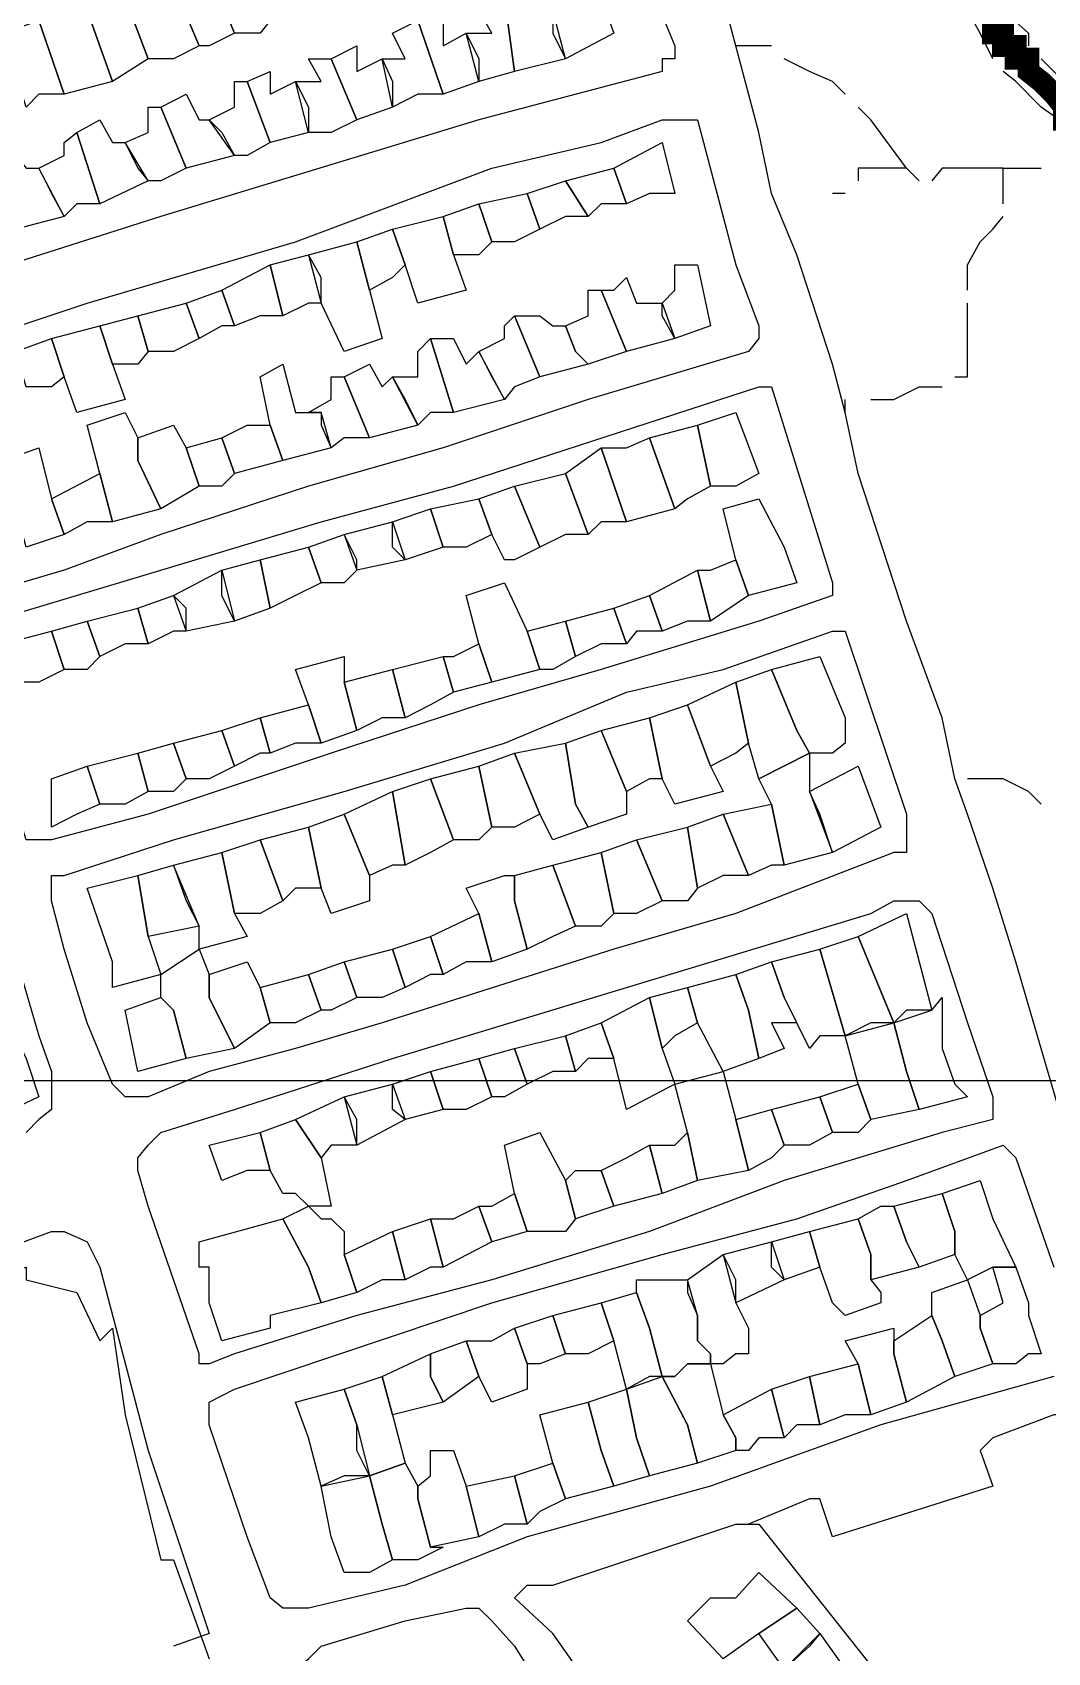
# Model space of a CAD drawing. Header units: millimetres. Extents: x -3588 to 75209, y -3737 to 38254.
# Drawn here: x 28072.5 to 28185.2, y 5908.6 to 6088.4 of the extents above; entities that cross this region are included whole.
import ezdxf

# ---------------------------------------------------------------- set-up
doc = ezdxf.new("R2010")
doc.units = ezdxf.units.MM
doc.layers.add('P', color=253, linetype='Continuous')

msp = doc.modelspace()

# ---------------------------------------------------------------- linework, layer by layer
msp.add_lwpolyline([(27993.054, 5972.044), (29582.265, 5972.044), (29582.265, 5157.048), (27993.054, 5157.048)], close=True)
at = {"layer": 'P'}
for points in [[(28150.577, 6086.843), (28149.169, 6092.204), (28145.216, 6100.398), (28138.43, 6111.12), (28135.614, 6116.77)], [(28054.315, 6058.324), (28052.907, 6058.324), (28048.954, 6070.471), (28046.137, 6084.01), (28047.545, 6085.435), (28052.907, 6086.843), (28073.231, 6093.612), (28100.326, 6101.806), (28122.059, 6108.576), (28131.661, 6111.12), (28132.797, 6111.12), (28134.205, 6109.984), (28143.808, 6086.843), (28143.808, 6085.435), (28142.383, 6085.435), (28142.383, 6084.01), (28122.059, 6078.649), (28086.786, 6067.926), (28061.084, 6059.749), (28054.315, 6058.324)], [(28097.781, 6088.251), (28094.964, 6088.251), (28092.148, 6095.021), (28097.781, 6096.445), (28098.917, 6089.659), (28097.781, 6088.251)], [(28134.205, 6093.612), (28135.614, 6092.204), (28137.022, 6088.251), (28131.661, 6085.435), (28130.253, 6090.796), (28128.844, 6096.445), (28131.661, 6096.445), (28131.661, 6093.612), (28134.205, 6095.021), (28134.205, 6093.612)], [(28176.263, 6096.445), (28180.216, 6090.796), (28183.033, 6088.251), (28183.033, 6086.843)], [(28092.148, 6086.843), (28091.011, 6086.843), (28088.195, 6093.612), (28092.148, 6095.021), (28094.964, 6088.251), (28092.148, 6086.843)], [(28179.08, 6085.435), (28177.672, 6088.251), (28176.263, 6090.796), (28173.447, 6095.021)], [(28088.195, 6085.435), (28085.362, 6085.435), (28082.834, 6092.204), (28088.195, 6093.612), (28091.011, 6086.843), (28088.195, 6085.435)], [(28076.048, 6089.659), (28078.593, 6090.796), (28081.409, 6082.89), (28076.048, 6081.482), (28073.231, 6089.659), (28076.048, 6089.659)], [(28081.409, 6090.796), (28082.834, 6092.204), (28085.362, 6085.435), (28081.409, 6082.89), (28078.593, 6090.796), (28081.409, 6090.796)], [(28122.059, 6088.251), (28123.483, 6088.251), (28122.059, 6090.796), (28124.891, 6092.204), (28126.012, 6084.01), (28122.059, 6082.89), (28120.65, 6088.251), (28122.059, 6088.251)], [(28130.253, 6088.251), (28131.661, 6085.435), (28126.012, 6084.01), (28124.891, 6092.204), (28127.436, 6092.204), (28127.436, 6089.659), (28130.253, 6090.796), (28130.253, 6088.251)], [(28073.231, 6081.482), (28071.823, 6080.073), (28069.278, 6088.251), (28073.231, 6089.659), (28076.048, 6081.482), (28073.231, 6081.482)], [(28115.289, 6081.482), (28112.472, 6080.073), (28111.336, 6085.435), (28113.881, 6085.435), (28112.472, 6088.251), (28115.289, 6089.659), (28118.106, 6081.482), (28115.289, 6081.482)], [(28122.059, 6085.435), (28122.059, 6082.89), (28118.106, 6081.482), (28115.289, 6089.659), (28118.106, 6089.659), (28118.106, 6086.843), (28120.65, 6088.251), (28122.059, 6085.435)], [(28105.687, 6077.241), (28103.158, 6077.241), (28101.734, 6082.89), (28104.567, 6082.89), (28103.158, 6085.435), (28105.687, 6085.435), (28108.519, 6078.649), (28105.687, 6077.241)], [(28112.472, 6082.89), (28112.472, 6080.073), (28108.519, 6078.649), (28105.687, 6085.435), (28108.519, 6086.843), (28108.519, 6084.01), (28111.336, 6085.435), (28112.472, 6082.89)], [(28162.708, 6046.193), (28161.3, 6051.555), (28157.347, 6063.685), (28154.53, 6070.471), (28153.122, 6077.241), (28150.577, 6086.843)], [(28154.53, 6086.843), (28153.122, 6086.843), (28150.577, 6086.843)], [(28162.708, 6081.482), (28161.3, 6082.89), (28158.755, 6084.01), (28155.938, 6085.435)], [(28184.457, 6085.435), (28185.865, 6084.01), (28188.41, 6081.482), (28192.635, 6078.649)], [(28103.158, 6080.073), (28103.158, 6077.241), (28098.917, 6076.12), (28096.373, 6082.89), (28098.917, 6084.01), (28098.917, 6081.482), (28101.734, 6082.89), (28103.158, 6080.073)], [(28188.41, 6077.241), (28184.457, 6080.073), (28181.624, 6082.89), (28180.216, 6084.01)], [(28096.373, 6074.696), (28094.964, 6074.696), (28092.148, 6078.649), (28094.964, 6080.073), (28094.964, 6082.89), (28096.373, 6082.89), (28098.917, 6076.12), (28096.373, 6074.696)], [(28086.786, 6071.879), (28085.362, 6071.879), (28082.834, 6076.12), (28085.362, 6077.241), (28085.362, 6080.073), (28086.786, 6080.073), (28089.603, 6073.288), (28086.786, 6071.879)], [(28093.556, 6077.241), (28094.964, 6074.696), (28089.603, 6073.288), (28086.786, 6080.073), (28089.603, 6081.482), (28091.011, 6078.649), (28092.148, 6078.649), (28093.556, 6077.241)], [(28169.494, 6073.288), (28165.541, 6078.649), (28164.132, 6080.073)], [(28062.509, 6052.963), (28078.593, 6058.324), (28101.734, 6065.11), (28123.483, 6073.288), (28135.614, 6076.12), (28142.383, 6078.649), (28143.808, 6078.649), (28145.216, 6078.649), (28146.336, 6078.649), (28150.577, 6062.565), (28153.122, 6055.796), (28153.122, 6054.371), (28151.986, 6052.963), (28134.205, 6047.602), (28118.106, 6042.24), (28103.158, 6037.999), (28086.786, 6032.638), (28076.048, 6028.685), (28066.462, 6025.869)], [(28084.242, 6073.288), (28085.362, 6071.879), (28080.001, 6069.335), (28077.456, 6077.241), (28080.001, 6078.649), (28081.409, 6076.12), (28082.834, 6076.12), (28084.242, 6073.288)], [(28077.456, 6069.335), (28076.048, 6067.926), (28073.231, 6073.288), (28076.048, 6074.696), (28076.048, 6076.12), (28077.456, 6077.241), (28080.001, 6069.335), (28077.456, 6069.335)], [(28074.64, 6070.471), (28076.048, 6067.926), (28070.687, 6066.518), (28067.87, 6074.696), (28070.687, 6074.696), (28071.823, 6073.288), (28073.231, 6073.288), (28074.64, 6070.471)], [(28140.975, 6070.471), (28138.43, 6069.335), (28137.022, 6073.288), (28142.383, 6076.12), (28143.808, 6070.471), (28140.975, 6070.471)], [(28135.614, 6069.335), (28134.205, 6067.926), (28131.661, 6071.879), (28137.022, 6073.288), (28138.43, 6069.335), (28135.614, 6069.335)], [(28169.494, 6073.288), (28168.085, 6073.288), (28166.661, 6073.288), (28164.132, 6073.288), (28164.132, 6071.879)], [(28170.902, 6071.879), (28169.494, 6073.288)], [(28180.216, 6073.288), (28174.855, 6073.288), (28173.447, 6073.288), (28172.31, 6071.879)], [(28180.216, 6069.335), (28180.216, 6071.879), (28180.216, 6073.288)], [(28180.216, 6073.288), (28184.457, 6073.288)], [(28131.661, 6067.926), (28128.844, 6066.518), (28127.436, 6070.471), (28131.661, 6071.879), (28134.205, 6067.926), (28131.661, 6067.926)], [(28122.059, 6063.685), (28119.242, 6063.685), (28118.106, 6067.926), (28122.059, 6069.335), (28123.483, 6065.11), (28122.059, 6063.685)], [(28126.012, 6065.11), (28123.483, 6065.11), (28122.059, 6069.335), (28127.436, 6070.471), (28128.844, 6066.518), (28126.012, 6065.11)], [(28162.708, 6070.471), (28161.3, 6070.471)], [(28119.242, 6063.685), (28120.65, 6059.749), (28115.289, 6058.324), (28113.881, 6062.565), (28112.472, 6066.518), (28118.106, 6067.926), (28119.242, 6063.685)], [(28176.263, 6059.749), (28176.263, 6061.157), (28176.263, 6062.565), (28177.672, 6065.11), (28179.08, 6066.518), (28180.216, 6067.926)], [(28112.472, 6061.157), (28109.928, 6059.749), (28108.519, 6065.11), (28112.472, 6066.518), (28113.881, 6062.565), (28112.472, 6061.157)], [(28104.567, 6061.157), (28103.158, 6063.685), (28108.519, 6065.11), (28109.928, 6059.749), (28111.336, 6054.371), (28107.111, 6052.963), (28104.567, 6058.324), (28104.567, 6061.157)], [(28097.781, 6056.916), (28094.964, 6055.796), (28093.556, 6059.749), (28098.917, 6062.565), (28100.326, 6056.916), (28097.781, 6056.916)], [(28103.158, 6058.324), (28100.326, 6056.916), (28098.917, 6062.565), (28103.158, 6063.685), (28104.567, 6058.324), (28103.158, 6058.324)], [(28142.383, 6056.916), (28142.383, 6058.324), (28143.808, 6059.749), (28143.808, 6062.565), (28146.336, 6062.565), (28147.761, 6055.796), (28143.808, 6054.371), (28142.383, 6056.916)], [(28137.022, 6059.749), (28138.43, 6061.157), (28139.567, 6058.324), (28142.383, 6058.324), (28143.808, 6054.371), (28138.43, 6052.963), (28135.614, 6059.749), (28137.022, 6059.749)], [(28093.556, 6055.796), (28091.011, 6054.371), (28089.603, 6058.324), (28093.556, 6059.749), (28094.964, 6055.796), (28093.556, 6055.796)], [(28132.797, 6052.963), (28131.661, 6055.796), (28134.205, 6056.916), (28134.205, 6059.749), (28135.614, 6059.749), (28138.43, 6052.963), (28134.205, 6051.555), (28132.797, 6052.963)], [(28084.242, 6051.555), (28081.409, 6051.555), (28080.001, 6055.796), (28084.242, 6056.916), (28085.362, 6052.963), (28084.242, 6051.555)], [(28088.195, 6052.963), (28085.362, 6052.963), (28084.242, 6056.916), (28089.603, 6058.324), (28091.011, 6054.371), (28088.195, 6052.963)], [(28126.012, 6049.01), (28124.891, 6047.602), (28122.059, 6052.963), (28124.891, 6054.371), (28124.891, 6055.796), (28126.012, 6056.916), (28128.844, 6050.146), (28126.012, 6049.01)], [(28132.797, 6052.963), (28134.205, 6051.555), (28128.844, 6050.146), (28126.012, 6056.916), (28128.844, 6056.916), (28130.253, 6055.796), (28131.661, 6055.796), (28132.797, 6052.963)], [(28174.855, 6050.146), (28176.263, 6050.146), (28176.263, 6052.963), (28176.263, 6055.796), (28176.263, 6058.324)], [(28081.409, 6051.555), (28082.834, 6047.602), (28077.456, 6046.193), (28076.048, 6050.146), (28074.64, 6054.371), (28080.001, 6055.796), (28081.409, 6051.555)], [(28074.64, 6049.01), (28071.823, 6049.01), (28070.687, 6052.963), (28074.64, 6054.371), (28076.048, 6050.146), (28074.64, 6049.01)], [(28116.697, 6046.193), (28115.289, 6044.785), (28112.472, 6050.146), (28115.289, 6050.146), (28115.289, 6052.963), (28116.697, 6054.371), (28119.242, 6046.193), (28116.697, 6046.193)], [(28123.483, 6050.146), (28124.891, 6047.602), (28119.242, 6046.193), (28116.697, 6054.371), (28119.242, 6054.371), (28120.65, 6051.555), (28122.059, 6052.963), (28123.483, 6050.146)], [(28104.567, 6044.785), (28105.687, 6042.24), (28100.326, 6040.832), (28098.917, 6044.785), (28097.781, 6050.146), (28100.326, 6051.555), (28101.734, 6046.193), (28104.567, 6046.193), (28104.567, 6044.785)], [(28113.881, 6047.602), (28115.289, 6044.785), (28109.928, 6043.361), (28107.111, 6050.146), (28109.928, 6051.555), (28111.336, 6049.01), (28112.472, 6050.146), (28113.881, 6047.602)], [(28107.111, 6043.361), (28105.687, 6042.24), (28104.567, 6046.193), (28103.158, 6046.193), (28105.687, 6047.602), (28105.687, 6050.146), (28107.111, 6050.146), (28109.928, 6043.361), (28107.111, 6043.361)], [(28073.231, 5998.774), (28071.823, 5998.774), (28069.278, 6006.952), (28065.037, 6019.099), (28065.037, 6020.507), (28065.037, 6021.916), (28067.87, 6023.036), (28086.786, 6028.685), (28104.567, 6034.047), (28119.242, 6037.999), (28153.122, 6049.01), (28154.53, 6049.01), (28161.3, 6027.277), (28161.3, 6025.869), (28153.122, 6023.036), (28135.614, 6017.675), (28122.059, 6013.722), (28105.687, 6008.361), (28085.362, 6001.591), (28074.64, 5998.774), (28073.231, 5998.774)], [(28162.708, 6046.193), (28162.708, 6047.602)], [(28165.541, 6047.602), (28168.085, 6047.602), (28170.902, 6049.01), (28173.447, 6049.01)], [(28084.242, 6043.361), (28084.242, 6040.832), (28086.786, 6035.471), (28081.409, 6034.047), (28080.001, 6039.424), (28078.593, 6044.785), (28082.834, 6046.193), (28084.242, 6043.361)], [(28150.577, 6037.999), (28147.761, 6037.999), (28146.336, 6044.785), (28150.577, 6046.193), (28153.122, 6039.424), (28150.577, 6037.999)], [(28174.855, 6005.544), (28173.447, 6012.314), (28169.494, 6023.036), (28164.132, 6039.424), (28162.708, 6046.193)], [(28089.603, 6042.24), (28091.011, 6037.999), (28086.786, 6035.471), (28084.242, 6040.832), (28084.242, 6043.361), (28088.195, 6044.785), (28089.603, 6042.24)], [(28096.373, 6044.785), (28098.917, 6044.785), (28100.326, 6040.832), (28094.964, 6039.424), (28093.556, 6043.361), (28096.373, 6044.785)], [(28145.216, 6036.591), (28143.808, 6035.471), (28140.975, 6043.361), (28146.336, 6044.785), (28147.761, 6037.999), (28145.216, 6036.591)], [(28074.64, 6036.591), (28076.048, 6032.638), (28071.823, 6031.23), (28070.687, 6035.471), (28069.278, 6037.999), (28069.278, 6040.832), (28073.231, 6042.24), (28074.64, 6036.591)], [(28093.556, 6037.999), (28091.011, 6037.999), (28089.603, 6042.24), (28093.556, 6043.361), (28094.964, 6039.424), (28093.556, 6037.999)], [(28135.614, 6034.047), (28134.205, 6032.638), (28131.661, 6039.424), (28135.614, 6042.24), (28138.43, 6034.047), (28135.614, 6034.047)], [(28138.43, 6042.24), (28140.975, 6043.361), (28143.808, 6035.471), (28138.43, 6034.047), (28135.614, 6042.24), (28138.43, 6042.24)], [(28078.593, 6034.047), (28076.048, 6032.638), (28074.64, 6036.591), (28080.001, 6039.424), (28081.409, 6034.047), (28078.593, 6034.047)], [(28131.661, 6032.638), (28128.844, 6031.23), (28126.012, 6037.999), (28131.661, 6039.424), (28134.205, 6032.638), (28131.661, 6032.638)], [(28126.012, 6029.822), (28124.891, 6029.822), (28123.483, 6032.638), (28122.059, 6036.591), (28126.012, 6037.999), (28128.844, 6031.23), (28126.012, 6029.822)], [(28112.472, 6031.23), (28112.472, 6034.047), (28116.697, 6035.471), (28118.106, 6031.23), (28113.881, 6029.822), (28112.472, 6031.23)], [(28120.65, 6031.23), (28118.106, 6031.23), (28116.697, 6035.471), (28122.059, 6036.591), (28123.483, 6032.638), (28120.65, 6031.23)], [(28150.577, 6029.822), (28149.169, 6035.471), (28153.122, 6036.591), (28155.938, 6031.23), (28157.347, 6027.277), (28151.986, 6025.869), (28150.577, 6029.822)], [(28108.519, 6029.822), (28107.111, 6032.638), (28112.472, 6034.047), (28113.881, 6029.822), (28108.519, 6028.685), (28108.519, 6029.822)], [(28107.111, 6027.277), (28104.567, 6027.277), (28103.158, 6031.23), (28107.111, 6032.638), (28108.519, 6028.685), (28107.111, 6027.277)], [(28093.556, 6025.869), (28093.556, 6028.685), (28097.781, 6029.822), (28098.917, 6024.46), (28094.964, 6023.036), (28093.556, 6025.869)], [(28101.734, 6025.869), (28098.917, 6024.46), (28097.781, 6029.822), (28103.158, 6031.23), (28104.567, 6027.277), (28101.734, 6025.869)], [(28147.761, 6028.685), (28150.577, 6029.822), (28151.986, 6025.869), (28147.761, 6023.036), (28146.336, 6028.685), (28147.761, 6028.685)], [(28089.603, 6024.46), (28088.195, 6025.869), (28093.556, 6028.685), (28094.964, 6023.036), (28089.603, 6021.916), (28089.603, 6024.46)], [(28145.216, 6023.036), (28142.383, 6021.916), (28140.975, 6025.869), (28146.336, 6028.685), (28147.761, 6023.036), (28145.216, 6023.036)], [(28127.436, 6021.916), (28128.844, 6017.675), (28123.483, 6016.266), (28122.059, 6020.507), (28120.65, 6025.869), (28124.891, 6027.277), (28127.436, 6021.916)], [(28082.834, 6020.507), (28080.001, 6019.099), (28078.593, 6023.036), (28084.242, 6024.46), (28085.362, 6020.507), (28082.834, 6020.507)], [(28088.195, 6021.916), (28085.362, 6020.507), (28084.242, 6024.46), (28088.195, 6025.869), (28089.603, 6021.916), (28088.195, 6021.916)], [(28135.614, 6020.507), (28132.797, 6019.099), (28131.661, 6023.036), (28137.022, 6024.46), (28138.43, 6020.507), (28135.614, 6020.507)], [(28139.567, 6021.916), (28138.43, 6020.507), (28137.022, 6024.46), (28140.975, 6025.869), (28142.383, 6021.916), (28139.567, 6021.916)], [(28078.593, 6017.675), (28076.048, 6017.675), (28074.64, 6021.916), (28078.593, 6023.036), (28080.001, 6019.099), (28078.593, 6017.675)], [(28130.253, 6017.675), (28128.844, 6017.675), (28127.436, 6021.916), (28131.661, 6023.036), (28132.797, 6019.099), (28130.253, 6017.675)], [(28073.231, 6016.266), (28070.687, 6016.266), (28069.278, 6020.507), (28074.64, 6021.916), (28076.048, 6017.675), (28073.231, 6016.266)], [(28082.834, 5970.256), (28081.409, 5971.664), (28078.593, 5978.45), (28076.048, 5986.628), (28074.64, 5991.989), (28074.64, 5993.397), (28074.64, 5994.821), (28076.048, 5994.821), (28088.195, 5998.774), (28107.111, 6004.136), (28124.891, 6009.497), (28138.43, 6015.146), (28149.169, 6017.675), (28161.3, 6021.916), (28162.708, 6021.916), (28169.494, 6001.591), (28169.494, 6000.183), (28169.494, 5997.35), (28168.085, 5997.35), (28150.577, 5990.58), (28137.022, 5986.628), (28111.336, 5978.45), (28101.734, 5975.617), (28092.148, 5973.072), (28085.362, 5970.256), (28084.242, 5970.256), (28082.834, 5970.256)], [(28107.111, 6016.266), (28108.519, 6010.905), (28104.567, 6009.497), (28103.158, 6013.722), (28101.734, 6017.675), (28107.111, 6019.099), (28107.111, 6016.266)], [(28116.697, 6013.722), (28113.881, 6012.314), (28112.472, 6017.675), (28118.106, 6019.099), (28119.242, 6015.146), (28116.697, 6013.722)], [(28119.242, 6019.099), (28122.059, 6020.507), (28123.483, 6016.266), (28119.242, 6015.146), (28118.106, 6019.099), (28119.242, 6019.099)], [(28161.3, 6008.361), (28158.755, 6008.361), (28157.347, 6010.905), (28154.53, 6017.675), (28159.891, 6019.099), (28162.708, 6012.314), (28162.708, 6009.497), (28161.3, 6008.361)], [(28111.336, 6012.314), (28108.519, 6010.905), (28107.111, 6016.266), (28112.472, 6017.675), (28113.881, 6012.314), (28111.336, 6012.314)], [(28157.347, 6010.905), (28158.755, 6008.361), (28153.122, 6005.544), (28151.986, 6009.497), (28150.577, 6016.266), (28154.53, 6017.675), (28157.347, 6010.905)], [(28150.577, 6008.361), (28147.761, 6006.952), (28145.216, 6013.722), (28150.577, 6016.266), (28151.986, 6009.497), (28150.577, 6008.361)], [(28101.734, 6009.497), (28098.917, 6008.361), (28097.781, 6012.314), (28103.158, 6013.722), (28104.567, 6009.497), (28101.734, 6009.497)], [(28147.761, 6006.952), (28149.169, 6004.136), (28143.808, 6002.711), (28142.383, 6005.544), (28140.975, 6012.314), (28145.216, 6013.722), (28147.761, 6006.952)], [(28097.781, 6008.361), (28094.964, 6006.952), (28093.556, 6010.905), (28097.781, 6012.314), (28098.917, 6008.361), (28097.781, 6008.361)], [(28140.975, 6005.544), (28138.43, 6004.136), (28135.614, 6010.905), (28140.975, 6012.314), (28142.383, 6005.544), (28140.975, 6005.544)], [(28092.148, 6005.544), (28089.603, 6005.544), (28088.195, 6009.497), (28093.556, 6010.905), (28094.964, 6006.952), (28092.148, 6005.544)], [(28138.43, 6004.136), (28138.43, 6001.591), (28134.205, 6000.183), (28132.797, 6002.711), (28131.661, 6009.497), (28135.614, 6010.905), (28138.43, 6004.136)], [(28082.834, 6002.711), (28080.001, 6002.711), (28078.593, 6006.952), (28084.242, 6008.361), (28085.362, 6004.136), (28082.834, 6002.711)], [(28088.195, 6004.136), (28085.362, 6004.136), (28084.242, 6008.361), (28088.195, 6009.497), (28089.603, 6005.544), (28088.195, 6004.136)], [(28126.012, 6000.183), (28123.483, 6000.183), (28122.059, 6006.952), (28126.012, 6008.361), (28128.844, 6001.591), (28126.012, 6000.183)], [(28132.797, 6002.711), (28134.205, 6000.183), (28130.253, 5998.774), (28128.844, 6001.591), (28126.012, 6008.361), (28131.661, 6009.497), (28132.797, 6002.711)], [(28158.755, 6004.136), (28161.3, 5997.35), (28155.938, 5995.942), (28154.53, 6002.711), (28153.122, 6005.544), (28158.755, 6008.361), (28158.755, 6004.136)], [(28077.456, 6001.591), (28074.64, 6000.183), (28074.64, 6005.544), (28078.593, 6006.952), (28080.001, 6002.711), (28077.456, 6001.591)], [(28122.059, 5998.774), (28119.242, 5998.774), (28116.697, 6005.544), (28122.059, 6006.952), (28123.483, 6000.183), (28122.059, 5998.774)], [(28159.891, 6001.591), (28158.755, 6004.136), (28164.132, 6006.952), (28166.661, 6000.183), (28161.3, 5997.35), (28159.891, 6001.591)], [(28116.697, 5997.35), (28113.881, 5995.942), (28112.472, 6004.136), (28116.697, 6005.544), (28119.242, 5998.774), (28116.697, 5997.35)], [(28188.41, 5962.062), (28184.457, 5975.617), (28181.624, 5985.219), (28179.08, 5993.397), (28176.263, 6001.591), (28174.855, 6005.544)], [(28184.457, 6002.711), (28183.033, 6004.136), (28180.216, 6005.544), (28179.08, 6005.544), (28177.672, 6005.544), (28176.263, 6005.544)], [(28112.472, 5995.942), (28109.928, 5994.821), (28107.111, 6001.591), (28112.472, 6004.136), (28113.881, 5995.942), (28112.472, 5995.942)], [(28154.53, 5995.942), (28151.986, 5994.821), (28149.169, 6001.591), (28154.53, 6002.711), (28155.938, 5995.942), (28154.53, 5995.942)], [(28104.567, 5993.397), (28103.158, 6000.183), (28107.111, 6001.591), (28109.928, 5994.821), (28109.928, 5991.989), (28105.687, 5990.58), (28104.567, 5993.397)], [(28149.169, 5994.821), (28146.336, 5993.397), (28145.216, 6000.183), (28149.169, 6001.591), (28151.986, 5994.821), (28149.169, 5994.821)], [(28101.734, 5993.397), (28100.326, 5991.989), (28097.781, 5998.774), (28103.158, 6000.183), (28104.567, 5993.397), (28101.734, 5993.397)], [(28145.216, 5991.989), (28142.383, 5991.989), (28139.567, 5998.774), (28145.216, 6000.183), (28146.336, 5993.397), (28145.216, 5991.989)], [(28094.964, 5990.58), (28096.373, 5988.036), (28091.011, 5986.628), (28091.011, 5989.172), (28088.195, 5995.942), (28093.556, 5997.35), (28094.964, 5990.58)], [(28097.781, 5990.58), (28094.964, 5990.58), (28093.556, 5997.35), (28097.781, 5998.774), (28100.326, 5991.989), (28097.781, 5990.58)], [(28135.614, 5989.172), (28132.797, 5989.172), (28130.253, 5995.942), (28135.614, 5997.35), (28137.022, 5990.58), (28135.614, 5989.172)], [(28139.567, 5990.58), (28137.022, 5990.58), (28135.614, 5997.35), (28139.567, 5998.774), (28142.383, 5991.989), (28139.567, 5990.58)], [(28089.603, 5991.989), (28091.011, 5989.172), (28085.362, 5988.036), (28084.242, 5994.821), (28088.195, 5995.942), (28089.603, 5991.989)], [(28130.253, 5988.036), (28127.436, 5986.628), (28126.012, 5991.989), (28126.012, 5994.821), (28130.253, 5995.942), (28132.797, 5989.172), (28130.253, 5988.036)], [(28085.362, 5988.036), (28086.786, 5983.811), (28081.409, 5982.387), (28081.409, 5985.219), (28078.593, 5993.397), (28084.242, 5994.821), (28085.362, 5988.036)], [(28126.012, 5994.821), (28126.012, 5991.989), (28127.436, 5986.628), (28123.483, 5985.219), (28122.059, 5990.58), (28120.65, 5993.397), (28124.891, 5994.821), (28126.012, 5994.821)], [(28069.278, 5990.58), (28073.231, 5977.025), (28074.64, 5973.072), (28074.64, 5971.664), (28074.64, 5970.256), (28074.64, 5968.847), (28073.231, 5967.711), (28071.823, 5966.303)], [(28120.65, 5985.219), (28118.106, 5983.811), (28116.697, 5988.036), (28122.059, 5990.58), (28123.483, 5985.219), (28120.65, 5985.219)], [(28169.494, 5979.858), (28168.085, 5978.45), (28164.132, 5988.036), (28169.494, 5990.58), (28172.31, 5979.858), (28169.494, 5979.858)], [(28092.148, 5983.811), (28092.148, 5981.266), (28094.964, 5975.617), (28089.603, 5974.497), (28088.195, 5979.858), (28086.786, 5981.266), (28086.786, 5983.811), (28091.011, 5986.628), (28092.148, 5983.811)], [(28111.336, 5981.266), (28108.519, 5981.266), (28107.111, 5985.219), (28112.472, 5986.628), (28113.881, 5982.387), (28111.336, 5981.266)], [(28116.697, 5983.811), (28113.881, 5982.387), (28112.472, 5986.628), (28116.697, 5988.036), (28118.106, 5983.811), (28116.697, 5983.811)], [(28159.891, 5977.025), (28158.755, 5975.617), (28157.347, 5978.45), (28155.938, 5981.266), (28154.53, 5985.219), (28159.891, 5986.628), (28162.708, 5977.025), (28159.891, 5977.025)], [(28165.541, 5978.45), (28162.708, 5977.025), (28159.891, 5986.628), (28164.132, 5988.036), (28168.085, 5978.45), (28165.541, 5978.45)], [(28097.781, 5982.387), (28098.917, 5978.45), (28094.964, 5975.617), (28092.148, 5981.266), (28092.148, 5983.811), (28096.373, 5985.219), (28097.781, 5982.387)], [(28105.687, 5979.858), (28104.567, 5979.858), (28103.158, 5983.811), (28107.111, 5985.219), (28108.519, 5981.266), (28105.687, 5979.858)], [(28155.938, 5978.45), (28154.53, 5978.45), (28155.938, 5975.617), (28153.122, 5974.497), (28151.986, 5979.858), (28150.577, 5983.811), (28154.53, 5985.219), (28155.938, 5981.266), (28157.347, 5978.45), (28155.938, 5978.45)], [(28101.734, 5978.45), (28098.917, 5978.45), (28097.781, 5982.387), (28103.158, 5983.811), (28104.567, 5979.858), (28101.734, 5978.45)], [(28151.986, 5979.858), (28153.122, 5974.497), (28149.169, 5973.072), (28146.336, 5978.45), (28145.216, 5982.387), (28150.577, 5983.811), (28151.986, 5979.858)], [(28088.195, 5979.858), (28089.603, 5974.497), (28084.242, 5973.072), (28082.834, 5979.858), (28086.786, 5981.266), (28088.195, 5979.858)], [(28137.022, 5974.497), (28135.614, 5978.45), (28140.975, 5981.266), (28142.383, 5975.617), (28143.808, 5971.664), (28138.43, 5968.847), (28137.022, 5974.497)], [(28143.808, 5977.025), (28142.383, 5975.617), (28140.975, 5981.266), (28145.216, 5982.387), (28146.336, 5978.45), (28143.808, 5977.025)], [(28173.447, 5975.617), (28174.855, 5971.664), (28176.263, 5970.256), (28170.902, 5968.847), (28169.494, 5973.072), (28168.085, 5978.45), (28172.31, 5979.858), (28173.447, 5981.266), (28173.447, 5977.025), (28173.447, 5975.617)], [(28066.462, 5973.072), (28065.037, 5977.025), (28069.278, 5979.858), (28071.823, 5974.497), (28073.231, 5970.256), (28067.87, 5967.711), (28066.462, 5973.072)], [(28134.205, 5974.497), (28132.797, 5973.072), (28131.661, 5977.025), (28135.614, 5978.45), (28137.022, 5974.497), (28134.205, 5974.497)], [(28169.494, 5973.072), (28170.902, 5968.847), (28165.541, 5967.711), (28164.132, 5971.664), (28162.708, 5977.025), (28168.085, 5978.45), (28169.494, 5973.072)], [(28130.253, 5973.072), (28127.436, 5971.664), (28126.012, 5975.617), (28131.661, 5977.025), (28132.797, 5973.072), (28130.253, 5973.072)], [(28120.65, 5968.847), (28118.106, 5968.847), (28116.697, 5973.072), (28122.059, 5974.497), (28123.483, 5970.256), (28120.65, 5968.847)], [(28124.891, 5970.256), (28123.483, 5970.256), (28122.059, 5974.497), (28126.012, 5975.617), (28127.436, 5971.664), (28124.891, 5970.256)], [(28112.472, 5968.847), (28112.472, 5971.664), (28116.697, 5973.072), (28118.106, 5968.847), (28113.881, 5967.711), (28112.472, 5968.847)], [(28145.216, 5966.303), (28143.808, 5971.664), (28149.169, 5973.072), (28150.577, 5967.711), (28151.986, 5962.062), (28146.336, 5960.942), (28145.216, 5966.303)], [(28108.519, 5967.711), (28107.111, 5970.256), (28112.472, 5971.664), (28113.881, 5967.711), (28108.519, 5964.895), (28108.519, 5967.711)], [(28164.132, 5966.303), (28161.3, 5966.303), (28159.891, 5970.256), (28164.132, 5971.664), (28165.541, 5967.711), (28164.132, 5966.303)], [(28105.687, 5964.895), (28104.567, 5963.486), (28101.734, 5967.711), (28107.111, 5970.256), (28108.519, 5964.895), (28105.687, 5964.895)], [(28154.53, 5963.486), (28151.986, 5962.062), (28150.577, 5967.711), (28154.53, 5968.847), (28155.938, 5964.895), (28154.53, 5963.486)], [(28158.755, 5964.895), (28155.938, 5964.895), (28154.53, 5968.847), (28159.891, 5970.256), (28161.3, 5966.303), (28158.755, 5964.895)], [(28104.567, 5963.486), (28105.687, 5958.125), (28103.158, 5958.125), (28101.734, 5959.533), (28100.326, 5959.533), (28098.917, 5962.062), (28097.781, 5966.303), (28101.734, 5967.711), (28104.567, 5963.486)], [(28096.373, 5962.062), (28093.556, 5960.942), (28092.148, 5964.895), (28097.781, 5966.303), (28098.917, 5962.062), (28096.373, 5962.062)], [(28131.661, 5955.292), (28130.253, 5955.292), (28127.436, 5955.292), (28126.012, 5959.533), (28124.891, 5964.895), (28128.844, 5966.303), (28131.661, 5960.942), (28132.797, 5956.701), (28131.661, 5955.292)], [(28138.43, 5963.486), (28140.975, 5964.895), (28142.383, 5959.533), (28137.022, 5958.125), (28135.614, 5962.062), (28138.43, 5963.486)], [(28143.808, 5964.895), (28145.216, 5966.303), (28146.336, 5960.942), (28142.383, 5959.533), (28140.975, 5964.895), (28143.808, 5964.895)], [(28132.797, 5962.062), (28135.614, 5962.062), (28137.022, 5958.125), (28132.797, 5956.701), (28131.661, 5960.942), (28132.797, 5962.062)], [(28123.483, 5958.125), (28126.012, 5959.533), (28127.436, 5955.292), (28123.483, 5954.172), (28122.059, 5958.125), (28123.483, 5958.125)], [(28169.494, 5954.172), (28168.085, 5958.125), (28173.447, 5959.533), (28174.855, 5955.292), (28174.855, 5952.748), (28170.902, 5951.339), (28169.494, 5954.172)], [(28180.216, 5951.339), (28179.08, 5951.339), (28176.263, 5949.931), (28174.855, 5952.748), (28174.855, 5955.292), (28173.447, 5959.533), (28177.672, 5960.942), (28179.08, 5956.701), (28181.624, 5951.339), (28180.216, 5951.339)], [(28107.111, 5955.292), (28107.111, 5952.748), (28108.519, 5948.523), (28104.567, 5947.386), (28103.158, 5951.339), (28100.326, 5956.701), (28103.158, 5958.125), (28104.567, 5956.701), (28105.687, 5956.701), (28107.111, 5955.292)], [(28119.242, 5956.701), (28122.059, 5958.125), (28123.483, 5954.172), (28118.106, 5951.339), (28116.697, 5956.701), (28119.242, 5956.701)], [(28166.661, 5958.125), (28168.085, 5958.125), (28169.494, 5954.172), (28170.902, 5951.339), (28165.541, 5949.931), (28165.541, 5952.748), (28164.132, 5956.701), (28166.661, 5958.125)], [(28103.158, 5951.339), (28104.567, 5947.386), (28098.917, 5945.978), (28098.917, 5944.57), (28093.556, 5943.161), (28092.148, 5947.386), (28092.148, 5951.339), (28091.011, 5951.339), (28091.011, 5954.172), (28100.326, 5956.701), (28103.158, 5951.339)], [(28116.697, 5951.339), (28113.881, 5949.931), (28112.472, 5955.292), (28116.697, 5956.701), (28118.106, 5951.339), (28116.697, 5951.339)], [(28165.541, 5949.931), (28166.661, 5948.523), (28166.661, 5947.386), (28162.708, 5945.978), (28161.3, 5947.386), (28159.891, 5951.339), (28158.755, 5955.292), (28164.132, 5956.701), (28165.541, 5952.748), (28165.541, 5949.931)], [(28111.336, 5949.931), (28108.519, 5948.523), (28107.111, 5952.748), (28112.472, 5955.292), (28113.881, 5949.931), (28111.336, 5949.931)], [(28150.577, 5949.931), (28149.169, 5952.748), (28154.53, 5954.172), (28155.938, 5949.931), (28150.577, 5947.386), (28150.577, 5949.931)], [(28154.53, 5951.339), (28154.53, 5954.172), (28158.755, 5955.292), (28159.891, 5951.339), (28155.938, 5949.931), (28154.53, 5951.339)], [(28134.205, 5941.737), (28131.661, 5941.737), (28130.253, 5945.978), (28135.614, 5947.386), (28137.022, 5943.161), (28134.205, 5941.737)]]:
    msp.add_lwpolyline(points, dxfattribs=at)
at = {"layer": 'P', "color": 254}
for points, const_width in [([(28179.08, 6089.659), (28179.08, 6088.251), (28180.216, 6088.251), (28180.216, 6086.843), (28181.624, 6086.843), (28181.624, 6085.435), (28183.033, 6085.435), (28183.033, 6084.01), (28184.457, 6082.89), (28185.865, 6081.482), (28186.986, 6080.073)], 2.417), ([(28179.08, 6089.659), (28179.08, 6088.251), (28180.216, 6088.251), (28180.216, 6086.843), (28181.624, 6086.843), (28181.624, 6085.435), (28183.033, 6085.435), (28183.033, 6084.01), (28184.457, 6082.89), (28185.865, 6081.482)], 1.2)]:
    msp.add_lwpolyline(points, dxfattribs=dict(at, const_width=const_width))
at = {"layer": 'P', "const_width": 2.417}
for points in [[(28179.08, 6088.251), (28180.216, 6088.251), (28180.216, 6086.843), (28181.624, 6086.843), (28181.624, 6085.435)], [(28183.033, 6084.01), (28184.457, 6082.89), (28185.865, 6081.482), (28186.986, 6080.073), (28186.986, 6078.649), (28188.41, 6078.649), (28188.41, 6077.241), (28189.818, 6077.241), (28189.818, 6076.12)]]:
    msp.add_lwpolyline(points, dxfattribs=at)
at = {"layer": 'P', "color": 254}
for points in [[(28092.148, 5940.617), (28091.011, 5940.617), (28091.011, 5941.737), (28085.362, 5958.125), (28084.242, 5962.062), (28084.242, 5963.486), (28085.362, 5964.895), (28086.786, 5966.303), (28094.964, 5968.847), (28112.472, 5974.497), (28138.43, 5982.387), (28165.541, 5990.58), (28168.085, 5991.989), (28170.902, 5991.989), (28172.31, 5990.58), (28176.263, 5978.45), (28179.08, 5970.256), (28179.08, 5968.847), (28179.08, 5967.711), (28173.447, 5966.303), (28155.938, 5960.942), (28140.975, 5955.292), (28123.483, 5949.931), (28108.519, 5945.978), (28094.964, 5941.737), (28092.148, 5940.617)], [(28101.734, 5913.523), (28100.326, 5913.523), (28098.917, 5914.643), (28096.373, 5921.412), (28092.148, 5933.847), (28092.148, 5934.968), (28092.148, 5936.376), (28094.964, 5937.8), (28123.483, 5947.386), (28142.383, 5952.748), (28157.347, 5956.701), (28169.494, 5960.942), (28180.216, 5964.895), (28181.624, 5963.486), (28185.865, 5951.339)], [(28063.917, 5951.339), (28074.64, 5955.292), (28076.048, 5955.292), (28078.593, 5954.172), (28080.001, 5951.339), (28085.362, 5931.015), (28092.148, 5910.69), (28088.195, 5909.282)], [(28150.577, 5947.386), (28151.986, 5944.57), (28151.986, 5941.737), (28150.577, 5941.737), (28149.169, 5940.617), (28147.761, 5940.617), (28147.761, 5941.737), (28146.336, 5943.161), (28146.336, 5945.978), (28145.216, 5949.931), (28149.169, 5952.748), (28150.577, 5947.386)], [(28008.304, 5929.606), (28009.424, 5931.015), (28020.435, 5928.198), (28021.859, 5931.015), (28037.943, 5936.376), (28036.807, 5939.209), (28062.509, 5947.386), (28062.509, 5948.523), (28071.823, 5951.339), (28071.823, 5949.931), (28077.456, 5948.523), (28080.001, 5943.161), (28081.409, 5944.57), (28082.834, 5934.968), (28086.786, 5918.884), (28088.195, 5918.884), (28092.148, 5907.873)], [(28181.624, 5940.617), (28179.08, 5940.617), (28177.672, 5944.57), (28177.672, 5945.978), (28180.216, 5947.386), (28179.08, 5951.339), (28181.624, 5951.339), (28183.033, 5947.386), (28183.033, 5945.978), (28184.457, 5941.737), (28183.033, 5941.737), (28181.624, 5940.617)], [(28145.216, 5948.523), (28146.336, 5945.978), (28146.336, 5943.161), (28147.761, 5941.737), (28147.761, 5940.617), (28145.216, 5940.617), (28143.808, 5939.209), (28142.383, 5939.209), (28140.975, 5944.57), (28139.567, 5948.523), (28139.567, 5949.931), (28142.383, 5949.931), (28143.808, 5949.931), (28145.216, 5949.931), (28145.216, 5948.523)], [(28177.672, 5945.978), (28177.672, 5944.57), (28179.08, 5940.617), (28174.855, 5939.209), (28173.447, 5943.161), (28172.31, 5945.978), (28172.31, 5948.523), (28176.263, 5949.931), (28177.672, 5945.978)], [(28140.975, 5939.209), (28138.43, 5937.8), (28137.022, 5943.161), (28135.614, 5947.386), (28139.567, 5948.523), (28140.975, 5944.57), (28142.383, 5939.209), (28140.975, 5939.209)], [(28128.844, 5940.617), (28127.436, 5940.617), (28126.012, 5944.57), (28130.253, 5945.978), (28131.661, 5941.737), (28128.844, 5940.617)], [(28173.447, 5943.161), (28174.855, 5939.209), (28169.494, 5936.376), (28168.085, 5941.737), (28168.085, 5943.161), (28172.31, 5945.978), (28173.447, 5943.161)], [(28123.483, 5943.161), (28126.012, 5944.57), (28127.436, 5940.617), (28127.436, 5937.8), (28123.483, 5936.376), (28122.059, 5939.209), (28120.65, 5943.161), (28123.483, 5943.161)], [(28168.085, 5943.161), (28168.085, 5941.737), (28169.494, 5936.376), (28165.541, 5934.968), (28164.132, 5940.617), (28162.708, 5943.161), (28168.085, 5944.57), (28168.085, 5943.161)], [(28116.697, 5939.209), (28118.106, 5936.376), (28112.472, 5934.968), (28111.336, 5939.209), (28116.697, 5941.737), (28116.697, 5939.209)], [(28116.697, 5939.209), (28116.697, 5941.737), (28120.65, 5943.161), (28122.059, 5939.209), (28118.106, 5936.376), (28116.697, 5939.209)], [(28149.169, 5934.968), (28150.577, 5932.423), (28150.577, 5931.015), (28146.336, 5929.606), (28145.216, 5933.847), (28142.383, 5939.209), (28143.808, 5939.209), (28145.216, 5940.617), (28147.761, 5940.617), (28149.169, 5934.968)], [(28162.708, 5934.968), (28159.891, 5933.847), (28158.755, 5939.209), (28164.132, 5940.617), (28165.541, 5934.968), (28162.708, 5934.968)], [(28185.865, 5939.209), (28166.661, 5933.847), (28147.761, 5927.062), (28127.436, 5921.412), (28113.881, 5916.051), (28103.158, 5913.523), (28101.734, 5913.523)], [(28108.519, 5931.015), (28108.519, 5933.847), (28107.111, 5937.8), (28111.336, 5939.209), (28112.472, 5934.968), (28113.881, 5929.606), (28109.928, 5928.198), (28108.519, 5931.015)], [(28139.567, 5932.423), (28138.43, 5937.8), (28142.383, 5939.209), (28145.216, 5933.847), (28146.336, 5929.606), (28140.975, 5928.198), (28139.567, 5932.423)], [(28157.347, 5933.847), (28155.938, 5932.423), (28154.53, 5937.8), (28158.755, 5939.209), (28159.891, 5933.847), (28157.347, 5933.847)], [(28107.111, 5928.198), (28104.567, 5927.062), (28103.158, 5932.423), (28101.734, 5936.376), (28107.111, 5937.8), (28108.519, 5933.847), (28109.928, 5928.198), (28107.111, 5928.198)], [(28130.253, 5929.606), (28128.844, 5934.968), (28134.205, 5936.376), (28135.614, 5931.015), (28137.022, 5927.062), (28131.661, 5925.653), (28130.253, 5929.606)], [(28139.567, 5932.423), (28140.975, 5928.198), (28137.022, 5927.062), (28135.614, 5931.015), (28134.205, 5936.376), (28138.43, 5937.8), (28139.567, 5932.423)], [(28153.122, 5932.423), (28151.986, 5931.015), (28150.577, 5931.015), (28150.577, 5932.423), (28149.169, 5934.968), (28154.53, 5937.8), (28155.938, 5932.423), (28153.122, 5932.423)], [(28179.08, 5887.549), (28181.624, 5891.774), (28185.865, 5899.967), (28191.227, 5910.69), (28195.18, 5917.476), (28195.18, 5918.884), (28191.227, 5932.423), (28189.818, 5933.847), (28188.41, 5934.968), (28185.865, 5934.968), (28179.08, 5932.423), (28177.672, 5931.015), (28179.08, 5927.062), (28161.3, 5921.412), (28159.891, 5925.653), (28158.755, 5925.653), (28151.986, 5922.837)], [(28115.289, 5925.653), (28115.289, 5927.062), (28116.697, 5928.198), (28116.697, 5931.015), (28119.242, 5931.015), (28120.65, 5927.062), (28122.059, 5921.412), (28116.697, 5920.292), (28115.289, 5925.653)], [(28115.289, 5918.884), (28112.472, 5918.884), (28111.336, 5922.837), (28109.928, 5928.198), (28113.881, 5929.606), (28115.289, 5927.062), (28115.289, 5925.653), (28116.697, 5920.292), (28118.106, 5920.292), (28115.289, 5918.884)], [(28128.844, 5924.245), (28127.436, 5922.837), (28126.012, 5928.198), (28130.253, 5929.606), (28131.661, 5925.653), (28128.844, 5924.245)], [(28109.928, 5917.476), (28107.111, 5917.476), (28105.687, 5921.412), (28104.567, 5927.062), (28109.928, 5928.198), (28111.336, 5922.837), (28112.472, 5918.884), (28109.928, 5917.476)], [(28124.891, 5922.837), (28122.059, 5921.412), (28120.65, 5927.062), (28126.012, 5928.198), (28127.436, 5922.837), (28124.891, 5922.837)], [(28168.085, 5867.224), (28168.085, 5866.088), (28166.661, 5864.679), (28165.541, 5866.088), (28164.132, 5868.632), (28155.938, 5879.643), (28137.022, 5901.088), (28130.253, 5910.69), (28126.012, 5914.643), (28127.436, 5916.051), (28130.253, 5916.051), (28150.577, 5922.837), (28151.986, 5922.837), (28153.122, 5922.837), (28168.085, 5903.92), (28179.08, 5888.957), (28179.08, 5887.549), (28179.08, 5886.412), (28173.447, 5875.402), (28169.494, 5868.632), (28168.085, 5867.224)], [(28145.216, 5912.098), (28147.761, 5914.643), (28149.169, 5914.643), (28150.577, 5914.643), (28153.122, 5917.476), (28157.347, 5913.523), (28153.122, 5910.69), (28149.169, 5907.873), (28145.216, 5912.098)], [(28161.3, 5866.088), (28164.132, 5861.863), (28165.541, 5860.438), (28153.122, 5838.993), (28151.986, 5837.585), (28151.986, 5838.993), (28147.761, 5841.538), (28134.205, 5859.318), (28127.436, 5868.632), (28105.687, 5894.318), (28104.567, 5897.151), (28101.734, 5903.92), (28101.734, 5906.737), (28103.158, 5907.873), (28104.567, 5909.282), (28113.881, 5912.098), (28120.65, 5913.523), (28122.059, 5913.523), (28123.483, 5912.098), (28126.012, 5909.282), (28132.797, 5898.559), (28151.986, 5878.234), (28159.891, 5868.632), (28161.3, 5866.088)], [(28158.755, 5909.282), (28155.938, 5906.737), (28153.122, 5910.69), (28157.347, 5913.523), (28159.891, 5910.69), (28158.755, 5909.282)], [(28154.53, 5906.737), (28155.938, 5906.737), (28159.891, 5910.69), (28162.708, 5906.737), (28158.755, 5903.92), (28157.347, 5902.512), (28154.53, 5905.329), (28154.53, 5906.737)]]:
    msp.add_lwpolyline(points, dxfattribs=at)

doc.saveas('drawing.dxf')
